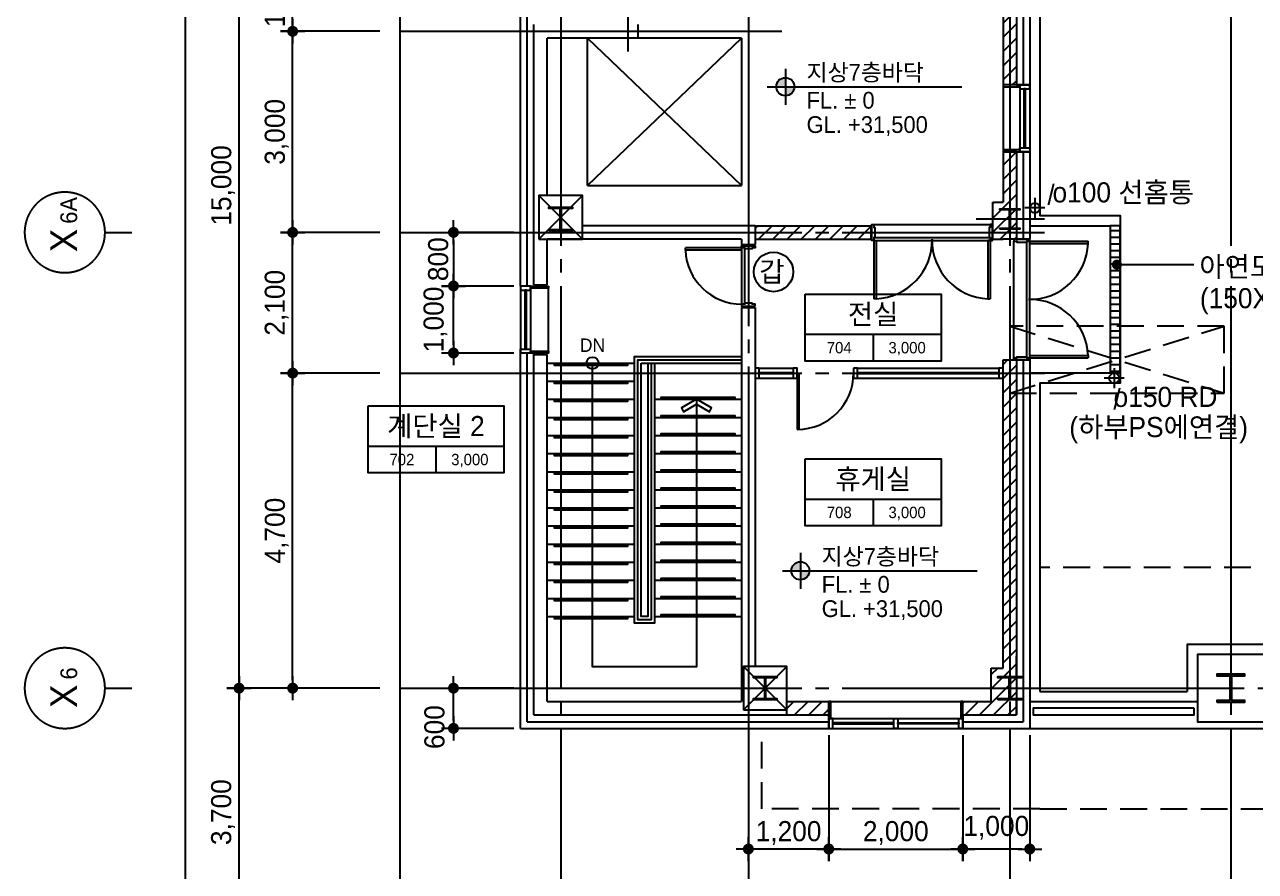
# Model space of a CAD drawing. Extents: x 14495256 to 14574135, y -1804798 to -1750552.
# Drawn here: x 14495256 to 14513622, y -1794283 to -1781649 of the extents above; entities that cross this region are included whole.
import ezdxf
from ezdxf.enums import TextEntityAlignment as Align

# ---------------------------------------------------------------- set-up
doc = ezdxf.new("R2010")
doc.units = 0
doc.header["$LTSCALE"] = 100
doc.header["$MEASUREMENT"] = 0
doc.header["$PDSIZE"] = -10
doc.linetypes.add('CEN', pattern=[66, 60, -2, 2, -2])
doc.linetypes.add('HIDD', pattern=[6, 4, -2])
doc.layers.get('0').update_dxf_attribs({"linetype": 'CONTINUOUS'})
doc.layers.get('Defpoints').update_dxf_attribs({"linetype": 'CONTINUOUS'})
for name, color, linetype in [('AXIS', 7, 'CEN'), ('CEN', 1, 'CEN'), ('COL', 2, 'CONTINUOUS'), ('col2', 3, 'CONTINUOUS'), ('DIM', 7, 'CONTINUOUS'), ('EL4', 6, 'CONTINUOUS'), ('HAT', 5, 'CONTINUOUS'), ('LEVEL-1', 4, 'CONTINUOUS'), ('ST', 3, 'CONTINUOUS'), ('TEXT', 2, 'CONTINUOUS'), ('TEXT1', 7, 'CONTINUOUS'), ('TITLE', 3, 'CONTINUOUS'), ('WALL', 2, 'CONTINUOUS'), ('WALL-1', 7, 'CONTINUOUS'), ('WALLBR', 3, 'CONTINUOUS'), ('WID', 4, 'CONTINUOUS'), ('WINE', 8, 'CONTINUOUS'), ('우수드레인', 8, 'CONTINUOUS'), ('지시선', 7, 'CONTINUOUS')]:
    doc.layers.add(name, color=color, linetype=linetype)
doc.styles.add('HY울를도M', font='HYWULM.TTF')
doc.styles.add('굴림', font='H2HDRM.TTF')
doc.styles.add('돋음', font='Dotum.ttf', dxfattribs={"height": 3})
doc.dimstyles.new('DIM100', dxfattribs={"dimtxt": 300, "dimasz": 120, "dimexe": 1, "dimexo": 100, "dimgap": 60, "dimtad": 1, "dimdec": 4, "dimzin": 0, "dimdsep": 46, "dimlunit": 6, "dimtxsty": '굴림', "dimblk": 'DOTT', "dimcen": 0.09, "dimadec": 0, "dimazin": 0, "dimtfac": 1, "dimtdec": 4, "dimtofl": 0, "dimtmove": 2, "dimatfit": 2, "dimldrblk": 'DOTT', "dimfxl": 1, "dimtolj": 1, "dimtzin": 0, "dimarcsym": 0})
doc.dimstyles.new('DIM50', dxfattribs={"dimscale": 50, "dimtxt": 3, "dimasz": 1.2, "dimexe": 1, "dimexo": 1, "dimgap": 0.6, "dimtad": 1, "dimdec": 4, "dimzin": 0, "dimdsep": 46, "dimlunit": 6, "dimtxsty": '굴림', "dimblk": 'DOTT', "dimcen": 0.09, "dimadec": 0, "dimazin": 0, "dimtfac": 1, "dimtdec": 4, "dimtofl": 0, "dimtmove": 2, "dimatfit": 2, "dimldrblk": 'DOTT', "dimfxl": 1, "dimtolj": 1, "dimtzin": 0, "dimarcsym": 0})
pattern_1 = [(45, (1315193.02, -3034316.96), (-106.0660172, 106.0660172), [])]

# ---------------------------------------------------------------- blocks, each defined once
blk = doc.blocks.new('DOTT')
for p, q in [((-1.5, 0), (1.5, 0)), ((0, 1.5), (0, -1.5))]:
    blk.add_line(p, q)
at = {"color": 6, "const_width": 0.68}
blk.add_lwpolyline([(-0.34, 0, 1), (0.34, 0, 1)], format="xyb", close=True, dxfattribs=at)
blk = doc.blocks.new('*D26')
at = {"layer": 'Defpoints', "color": 0, "lineweight": -3}
for p in [(14498456, -1791549), (14500856, -1791549), (14500856, -1795249)]:
    blk.add_point(p, dxfattribs=at)
at = {"layer": 'DIM', "color": 7, "lineweight": -2}
for p, q in [((14500556, -1791549), (14498356, -1791549)), ((14498456, -1795129), (14498456, -1791669)), ((14500556, -1795249), (14498356, -1795249))]:
    blk.add_line(p, q, dxfattribs=at)
at = {"layer": 'DIM', "color": 7, "lineweight": -2, "xscale": 120, "yscale": 120, "zscale": 120}
for p, rotation in [((14498456, -1791549), 90), ((14498456, -1795249), 270)]:
    blk.add_blockref('DOTT', p, dxfattribs=dict(at, rotation=rotation))
at = {"layer": 'DIM', "color": 3, "insert": (14498217, -1793399), "char_height": 300, "attachment_point": 5, "rotation": 90, "style": '굴림'}
blk.add_mtext('\\A1;3,700', dxfattribs=at)
blk = doc.blocks.new('*D36')
at = {"layer": 'Defpoints', "color": 0, "lineweight": -3}
for p in [(14498456, -1776549), (14500856, -1776549), (14500856, -1791549)]:
    blk.add_point(p, dxfattribs=at)
at = {"layer": 'DIM', "color": 7, "lineweight": -2}
for p, q in [((14500556, -1776549), (14498356, -1776549)), ((14498456, -1791429), (14498456, -1776669)), ((14500556, -1791549), (14498356, -1791549))]:
    blk.add_line(p, q, dxfattribs=at)
at = {"layer": 'DIM', "color": 7, "lineweight": -2, "xscale": 120, "yscale": 120, "zscale": 120}
for p, rotation in [((14498456, -1776549), 90), ((14498456, -1791549), 270)]:
    blk.add_blockref('DOTT', p, dxfattribs=dict(at, rotation=rotation))
at = {"layer": 'DIM', "color": 3, "insert": (14498218, -1784049), "char_height": 300, "attachment_point": 5, "rotation": 90, "style": '굴림'}
blk.add_mtext('\\A1;15,000', dxfattribs=at)
blk = doc.blocks.new('*D37')
at = {"layer": 'Defpoints', "color": 0, "lineweight": -3}
for p in [(14497656, -1761549), (14500856, -1761549), (14500856, -1795249)]:
    blk.add_point(p, dxfattribs=at)
at = {"layer": 'DIM', "color": 7, "lineweight": -2}
for p, q in [((14500556, -1761549), (14497556, -1761549)), ((14497656, -1795129), (14497656, -1761669)), ((14500556, -1795249), (14497556, -1795249))]:
    blk.add_line(p, q, dxfattribs=at)
at = {"layer": 'DIM', "color": 7, "lineweight": -2, "xscale": 120, "yscale": 120, "zscale": 120}
for p, rotation in [((14497656, -1761549), 90), ((14497656, -1795249), 270)]:
    blk.add_blockref('DOTT', p, dxfattribs=dict(at, rotation=rotation))
at = {"layer": 'DIM', "color": 3, "insert": (14497417, -1778399), "char_height": 300, "attachment_point": 5, "rotation": 90, "style": '굴림'}
blk.add_mtext('\\A1;33,700', dxfattribs=at)
blk = doc.blocks.new('*D54')
at = {"layer": 'Defpoints', "color": 0, "lineweight": -3}
for p in [(14499256, -1784749), (14500856, -1784749), (14500856, -1786849)]:
    blk.add_point(p, dxfattribs=at)
at = {"layer": 'DIM', "color": 7, "lineweight": -2}
for p, q in [((14500556, -1784749), (14499156, -1784749)), ((14499256, -1786729), (14499256, -1784869)), ((14500556, -1786849), (14499156, -1786849))]:
    blk.add_line(p, q, dxfattribs=at)
at = {"layer": 'DIM', "color": 7, "lineweight": -2, "xscale": 120, "yscale": 120, "zscale": 120}
for p, rotation in [((14499256, -1784749), 90), ((14499256, -1786849), 270)]:
    blk.add_blockref('DOTT', p, dxfattribs=dict(at, rotation=rotation))
at = {"layer": 'DIM', "color": 3, "insert": (14499017, -1785799), "char_height": 300, "attachment_point": 5, "rotation": 90, "style": '굴림'}
blk.add_mtext('\\A1;2,100', dxfattribs=at)
blk = doc.blocks.new('*D61')
at = {"layer": 'Defpoints', "color": 0, "lineweight": -3}
for p in [(14499256, -1780649), (14500856, -1780649), (14500856, -1781749)]:
    blk.add_point(p, dxfattribs=at)
at = {"layer": 'DIM', "color": 7, "lineweight": -2}
for p, q in [((14500556, -1780649), (14499156, -1780649)), ((14499256, -1781629), (14499256, -1780769)), ((14500556, -1781749), (14499156, -1781749))]:
    blk.add_line(p, q, dxfattribs=at)
at = {"layer": 'DIM', "color": 7, "lineweight": -2, "xscale": 120, "yscale": 120, "zscale": 120}
for p, rotation in [((14499256, -1780649), 90), ((14499256, -1781749), 270)]:
    blk.add_blockref('DOTT', p, dxfattribs=dict(at, rotation=rotation))
at = {"layer": 'DIM', "color": 3, "insert": (14499018, -1781199), "char_height": 300, "attachment_point": 5, "rotation": 90, "style": '굴림'}
blk.add_mtext('\\A1;1,100', dxfattribs=at)
blk = doc.blocks.new('*D63')
at = {"layer": 'Defpoints', "color": 0, "lineweight": -3}
for p in [(14499256, -1781749), (14500856, -1781749), (14500856, -1784749)]:
    blk.add_point(p, dxfattribs=at)
at = {"layer": 'DIM', "color": 7, "lineweight": -2}
for p, q in [((14500556, -1781749), (14499156, -1781749)), ((14499256, -1784629), (14499256, -1781869)), ((14500556, -1784749), (14499156, -1784749))]:
    blk.add_line(p, q, dxfattribs=at)
at = {"layer": 'DIM', "color": 7, "lineweight": -2, "xscale": 120, "yscale": 120, "zscale": 120}
for p, rotation in [((14499256, -1781749), 90), ((14499256, -1784749), 270)]:
    blk.add_blockref('DOTT', p, dxfattribs=dict(at, rotation=rotation))
at = {"layer": 'DIM', "color": 3, "insert": (14499017, -1783249), "char_height": 300, "attachment_point": 5, "rotation": 90, "style": '굴림'}
blk.add_mtext('\\A1;3,000', dxfattribs=at)
blk = doc.blocks.new('TT1')
at = {"layer": 'TEXT1'}
for p, q in [((-1013, -600), (1013, -600)), ((0, -600), (0, -1000))]:
    blk.add_line(p, q, dxfattribs=at)
blk.add_lwpolyline([(-1013, 0), (1013, 0), (1013, -1000), (-1013, -1000)], close=True, dxfattribs=at)
blk = doc.blocks.new('*D70')
at = {"layer": 'Defpoints', "color": 0, "lineweight": -3, "ltscale": 3}
for p in [(14502656, -1784749), (14501656, -1785549), (14502656, -1785549)]:
    blk.add_point(p, dxfattribs=at)
at = {"layer": 'DIM', "color": 7, "lineweight": -2, "ltscale": 3}
for p, q in [((14502556, -1784749), (14501655, -1784749)), ((14501656, -1784869), (14501656, -1785429)), ((14502556, -1785549), (14501655, -1785549))]:
    blk.add_line(p, q, dxfattribs=at)
at = {"layer": 'DIM', "color": 7, "lineweight": -2, "ltscale": 3, "xscale": 120, "yscale": 120, "zscale": 120}
for p, rotation in [((14501656, -1784749), 90), ((14501656, -1785549), 270)]:
    blk.add_blockref('DOTT', p, dxfattribs=dict(at, rotation=rotation))
at = {"layer": 'DIM', "color": 3, "ltscale": 3, "insert": (14501429, -1785149), "char_height": 300, "attachment_point": 5, "rotation": 90, "style": '굴림'}
blk.add_mtext('\\A1;800', dxfattribs=at)
blk = doc.blocks.new('*D71')
at = {"layer": 'Defpoints', "color": 0, "lineweight": -3, "ltscale": 3}
for p in [(14501656, -1785549), (14502656, -1785549), (14502656, -1786549)]:
    blk.add_point(p, dxfattribs=at)
at = {"layer": 'DIM', "color": 7, "lineweight": -2, "ltscale": 3}
for p, q in [((14502556, -1785549), (14501655, -1785549)), ((14501656, -1786429), (14501656, -1785669)), ((14502556, -1786549), (14501655, -1786549))]:
    blk.add_line(p, q, dxfattribs=at)
at = {"layer": 'DIM', "color": 7, "lineweight": -2, "ltscale": 3, "xscale": 120, "yscale": 120, "zscale": 120}
for p, rotation in [((14501656, -1785549), 90), ((14501656, -1786549), 270)]:
    blk.add_blockref('DOTT', p, dxfattribs=dict(at, rotation=rotation))
at = {"layer": 'DIM', "color": 3, "ltscale": 3, "insert": (14501387, -1786049), "char_height": 300, "attachment_point": 5, "rotation": 90, "style": '굴림'}
blk.add_mtext('\\A1;1,000', dxfattribs=at)
blk = doc.blocks.new('*D87')
at = {"layer": 'Defpoints', "color": 0, "lineweight": -3, "ltscale": 3}
for p in [(14501656, -1791549), (14502656, -1791549), (14502656, -1792149)]:
    blk.add_point(p, dxfattribs=at)
at = {"layer": 'DIM', "color": 7, "lineweight": -2, "ltscale": 3}
for p, q in [((14502556, -1791549), (14501655, -1791549)), ((14501656, -1792029), (14501656, -1791669)), ((14502556, -1792149), (14501655, -1792149))]:
    blk.add_line(p, q, dxfattribs=at)
at = {"layer": 'DIM', "color": 7, "lineweight": -2, "ltscale": 3, "xscale": 120, "yscale": 120, "zscale": 120}
for p, rotation in [((14501656, -1791549), 90), ((14501656, -1792149), 270)]:
    blk.add_blockref('DOTT', p, dxfattribs=dict(at, rotation=rotation))
at = {"layer": 'DIM', "color": 3, "ltscale": 3, "insert": (14501373, -1792130), "char_height": 300, "attachment_point": 5, "rotation": 90, "style": '굴림'}
blk.add_mtext('\\A1;600', dxfattribs=at)
blk = doc.blocks.new('BOMBOM_S')
at = {"color": 7}
blk.add_line((0, 0.4), (0, 0), dxfattribs=at)
blk.add_lwpolyline([(-0.6, 1, 1), (0.6, 1, 1), (-0.6, 1, 1)], format="xyb", dxfattribs=at)
at = {"color": 1, "style": '돋음'}
for tag, p, height in [('X', (-0.295, 0.816), 0.4), ('N', (0.129, 0.816), 0.25)]:
    blk.add_attdef(tag, p, '', height=height, dxfattribs=at)
blk = doc.blocks.new('*D117')
at = {"layer": 'Defpoints', "color": 0, "lineweight": -3, "ltscale": 3}
for p in [(14509256, -1792149), (14510256, -1792149), (14509256, -1793949)]:
    blk.add_point(p, dxfattribs=at)
at = {"layer": 'DIM', "color": 7, "lineweight": -2, "ltscale": 3}
for p, q in [((14509256, -1792249), (14509256, -1793950)), ((14510256, -1792249), (14510256, -1793950)), ((14510136, -1793949), (14509376, -1793949))]:
    blk.add_line(p, q, dxfattribs=at)
at = {"layer": 'DIM', "color": 7, "lineweight": -2, "ltscale": 3, "xscale": 120, "yscale": 120, "zscale": 120, "rotation": 180}
blk.add_blockref('DOTT', (14509256, -1793949), dxfattribs=at)
at = {"layer": 'DIM', "color": 7, "lineweight": -2, "ltscale": 3, "xscale": 120, "yscale": 120, "zscale": 120}
blk.add_blockref('DOTT', (14510256, -1793949), dxfattribs=at)
at = {"layer": 'DIM', "color": 3, "ltscale": 3, "insert": (14509756, -1793632), "char_height": 300, "attachment_point": 5, "style": '굴림'}
blk.add_mtext('\\A1;1,000', dxfattribs=at)
blk = doc.blocks.new('*D118')
at = {"layer": 'Defpoints', "color": 0, "lineweight": -3, "ltscale": 3}
for p in [(14507256, -1792149), (14509256, -1792149), (14509256, -1793949)]:
    blk.add_point(p, dxfattribs=at)
at = {"layer": 'DIM', "color": 7, "lineweight": -2, "ltscale": 3}
for p, q in [((14507256, -1792249), (14507256, -1793950)), ((14509256, -1792249), (14509256, -1793950)), ((14507376, -1793949), (14509136, -1793949))]:
    blk.add_line(p, q, dxfattribs=at)
at = {"layer": 'DIM', "color": 7, "lineweight": -2, "ltscale": 3, "xscale": 120, "yscale": 120, "zscale": 120, "rotation": 180}
blk.add_blockref('DOTT', (14507256, -1793949), dxfattribs=at)
at = {"layer": 'DIM', "color": 7, "lineweight": -2, "ltscale": 3, "xscale": 120, "yscale": 120, "zscale": 120}
blk.add_blockref('DOTT', (14509256, -1793949), dxfattribs=at)
at = {"layer": 'DIM', "color": 3, "ltscale": 3, "insert": (14508256, -1793710), "char_height": 300, "attachment_point": 5, "style": '굴림'}
blk.add_mtext('\\A1;2,000', dxfattribs=at)
blk = doc.blocks.new('*D119')
at = {"layer": 'Defpoints', "color": 0, "lineweight": -3, "ltscale": 3}
for p in [(14506056, -1792149), (14507256, -1792149), (14506056, -1793949)]:
    blk.add_point(p, dxfattribs=at)
at = {"layer": 'DIM', "color": 7, "lineweight": -2, "ltscale": 3}
for p, q in [((14506056, -1792249), (14506056, -1793950)), ((14507256, -1792249), (14507256, -1793950)), ((14507136, -1793949), (14506176, -1793949))]:
    blk.add_line(p, q, dxfattribs=at)
at = {"layer": 'DIM', "color": 7, "lineweight": -2, "ltscale": 3, "xscale": 120, "yscale": 120, "zscale": 120, "rotation": 180}
blk.add_blockref('DOTT', (14506056, -1793949), dxfattribs=at)
at = {"layer": 'DIM', "color": 7, "lineweight": -2, "ltscale": 3, "xscale": 120, "yscale": 120, "zscale": 120}
blk.add_blockref('DOTT', (14507256, -1793949), dxfattribs=at)
at = {"layer": 'DIM', "color": 3, "ltscale": 3, "insert": (14506656, -1793710), "char_height": 300, "attachment_point": 5, "style": '굴림'}
blk.add_mtext('\\A1;1,200', dxfattribs=at)
blk = doc.blocks.new('*D155')
at = {"layer": 'Defpoints', "color": 0, "lineweight": -3}
for p in [(14499256, -1786849), (14500856, -1786849), (14500856, -1791549)]:
    blk.add_point(p, dxfattribs=at)
at = {"layer": 'DIM', "color": 7, "lineweight": -2}
for p, q in [((14500556, -1786849), (14499156, -1786849)), ((14499256, -1791429), (14499256, -1786969)), ((14500556, -1791549), (14499156, -1791549))]:
    blk.add_line(p, q, dxfattribs=at)
at = {"layer": 'DIM', "color": 7, "lineweight": -2, "xscale": 120, "yscale": 120, "zscale": 120}
for p, rotation in [((14499256, -1786849), 90), ((14499256, -1791549), 270)]:
    blk.add_blockref('DOTT', p, dxfattribs=dict(at, rotation=rotation))
at = {"layer": 'DIM', "color": 3, "insert": (14499018, -1789199), "char_height": 300, "attachment_point": 5, "rotation": 90, "style": '굴림'}
blk.add_mtext('\\A1;4,700', dxfattribs=at)

msp = doc.modelspace()

# ---------------------------------------------------------------- hatches: boundary and pattern name
at = {"layer": 'HAT', "lineweight": -3, "ltscale": 200}
h = msp.add_hatch(dxfattribs=at)
h.set_pattern_fill('_USER,N', color=256, scale=150, angle=45, style=0, pattern_type=0)
h.set_pattern_definition(pattern_1)
h.paths.add_polyline_path([(14508256.21252, -1772249.19177), (14508256.21252, -1772049.19177), (14507856.21252, -1772049.19177), (14507856.21252, -1772249.19177)])
h.paths.add_polyline_path([(14510056.21252, -1778549.19177), (14509856.21252, -1778549.19177), (14509856.21252, -1782549.19177), (14510056.21252, -1782549.19177)])
h.paths.add_polyline_path([(14509856.21252, -1777549.19177), (14510056.21252, -1777549.19177), (14510056.21252, -1772049.19177), (14509256.21252, -1772049.19177), (14509256.21252, -1772249.19177), (14509856.21252, -1772249.19177), (14509856.21252, -1776299.19177), (14509706.21252, -1776299.19177), (14509706.21252, -1776799.19177), (14509856.21252, -1776799.19177)])
h = msp.add_hatch(dxfattribs=at)
h.set_pattern_fill('_USER,N', color=256, scale=150, angle=45, style=0, pattern_type=0)
h.set_pattern_definition(pattern_1)
h.paths.add_polyline_path([(14509856.21252, -1783549.19177), (14510056.21252, -1783549.19177), (14510056.21252, -1784849.19177), (14509706.21252, -1784849.19177), (14509706.21252, -1784299.19177), (14509856.21252, -1784299.19177), (14509856.21252, -1783519.19177)])
h = msp.add_hatch(dxfattribs=at)
h.set_pattern_fill('_USER,N', color=256, scale=150, angle=45, style=0, pattern_type=0)
h.set_pattern_definition(pattern_1)
h.paths.add_polyline_path([(14506156.21252, -1784649.19177), (14507886.21252, -1784649.19177), (14507886.21252, -1784849.19177), (14506156.21252, -1784849.19177)])
at = {"layer": 'HAT'}
h = msp.add_hatch(dxfattribs=at)
h.set_pattern_fill('_USER,N', color=256, scale=100, style=0, pattern_type=0)
h.set_pattern_definition([(0, (9425578.47, -1454919.11), (0, 100), [])])
h.paths.add_polyline_path([(14511606.21252, -1784649.19177), (14511456.21252, -1784649.19177), (14511456.21252, -1786849.19177), (14511606.21252, -1786849.19177)])
at = {"layer": 'HAT', "lineweight": -3, "ltscale": 200}
h = msp.add_hatch(dxfattribs=at)
h.set_pattern_fill('_USER,N', color=256, scale=150, angle=45, style=0, pattern_type=0)
h.set_pattern_definition(pattern_1)
h.paths.add_polyline_path([(14509856.21252, -1786649.19177), (14510056.21252, -1786649.19177), (14510056.21252, -1791949.19177), (14509256.21252, -1791949.19177), (14509256.21252, -1791749.19177), (14509681.21252, -1791749.19177), (14509681.21252, -1791249.19177), (14509856.21252, -1791249.19177)])
h = msp.add_hatch(dxfattribs=at)
h.set_pattern_fill('_USER,N', color=256, scale=150, angle=45, style=0, pattern_type=0)
h.set_pattern_definition(pattern_1)
h.paths.add_polyline_path([(14506631.21252, -1791749.19177), (14507256.21252, -1791749.19177), (14507256.21252, -1791949.19177), (14506631.21252, -1791949.19177)])
at = {"layer": 'LEVEL-1'}
h = msp.add_hatch(color=256, dxfattribs=at)
h.paths.add_polyline_path([(14506607.9153, -1782575.44435), (14506607.9153, -1782441.0457, 0.4142135624), (14506473.51665, -1782575.44435)])
h.paths.add_polyline_path([(14506607.9153, -1782575.44435), (14506607.9153, -1782709.84301, 0.4142135624), (14506742.31396, -1782575.44435)])
h = msp.add_hatch(color=256, dxfattribs=at)
h.paths.add_polyline_path([(14506832.9153, -1789797.55572), (14506832.9153, -1789663.15706, 0.4142135624), (14506698.51665, -1789797.55572)])
h.paths.add_polyline_path([(14506832.9153, -1789797.55572), (14506832.9153, -1789931.95437, 0.4142135624), (14506967.31396, -1789797.55572)])

# ---------------------------------------------------------------- linework, layer by layer
msp.add_lwpolyline([(14510255.59653, -1784649.19177), (14511456.21252, -1784649.19177), (14511456.21252, -1786849.19177), (14510255.59653, -1786849.19177)])
at = {"layer": 'CEN', "linetype": 'CEN'}
for p, q in [((14503256.21252, -1759149.19177), (14503256.21252, -1799049.19177)), ((14509956.21252, -1759149.19177), (14509956.21252, -1799049.19177)), ((14513256.21252, -1759149.19177), (14513256.21252, -1799049.19177)), ((14504256.21252, -1780149.19177), (14504256.21252, -1782049.19177)), ((14506056.21252, -1780149.19177), (14506056.21252, -1799049.19177)), ((14500856.21252, -1781749.19177), (14506556.21252, -1781749.19177)), ((14505956.21252, -1781849.19177), (14503656.21252, -1781849.19177)), ((14503656.21252, -1784049.19177), (14505956.21252, -1781849.19177)), ((14503656.21252, -1781849.19177), (14505956.21252, -1784049.19177)), ((14503656.21252, -1784049.19177), (14503656.21252, -1781849.19177)), ((14505956.21252, -1781849.19177), (14505956.21252, -1784049.19177)), ((14503656.21252, -1784049.19177), (14505956.21252, -1784049.19177)), ((14509456.21252, -1784549.19177), (14510473.34333, -1784549.19177)), ((14500856.21252, -1784749.19177), (14510473.34333, -1784749.19177)), ((14500856.21252, -1786849.19177), (14510473.34333, -1786849.19177)), ((14500856.21252, -1791549.19177), (14564856.21252, -1791549.19177))]:
    msp.add_line(p, q, dxfattribs=at)
at = {"layer": 'COL'}
for points in [[(14503581.21252, -1784649.19177), (14503581.21252, -1784199.19177), (14503056.21252, -1784199.19177)], [(14502856.21252, -1785529.19177), (14503056.21252, -1785529.19177)], [(14502856.21252, -1786569.19177), (14503056.21252, -1786569.19177)], [(14505956.21252, -1791949.19177), (14506631.21252, -1791949.19177), (14506631.21252, -1791224.19177), (14506156.21252, -1791224.19177)]]:
    msp.add_lwpolyline(points, dxfattribs=at)
at = {"layer": 'col2'}
for points in [[(14503081.21252, -1784724.19177), (14503081.21252, -1784705.19177), (14503250.21252, -1784705.19177), (14503250.21252, -1784393.19177), (14503081.21252, -1784393.19177), (14503081.21252, -1784374.19177), (14503431.21252, -1784374.19177), (14503431.21252, -1784393.19177), (14503262.21252, -1784393.19177), (14503262.21252, -1784705.19177), (14503431.21252, -1784705.19177), (14503431.21252, -1784724.19177)], [(14509806.21252, -1784699.19177), (14509806.21252, -1784684.19177), (14509951.21252, -1784684.19177), (14509951.21252, -1784414.19177), (14509806.21252, -1784414.19177), (14509806.21252, -1784399.19177), (14510106.21252, -1784399.19177), (14510106.21252, -1784414.19177), (14509961.21252, -1784414.19177), (14509961.21252, -1784684.19177), (14510106.21252, -1784684.19177), (14510106.21252, -1784699.19177)], [(14506131.21252, -1791724.19177), (14506131.21252, -1791705.19177), (14506300.21252, -1791705.19177), (14506300.21252, -1791393.19177), (14506131.21252, -1791393.19177), (14506131.21252, -1791374.19177), (14506481.21252, -1791374.19177), (14506481.21252, -1791393.19177), (14506312.21252, -1791393.19177), (14506312.21252, -1791705.19177), (14506481.21252, -1791705.19177), (14506481.21252, -1791724.19177)], [(14509781.21252, -1791724.19177), (14509781.21252, -1791705.19177), (14509950.21252, -1791705.19177), (14509950.21252, -1791393.19177), (14509781.21252, -1791393.19177), (14509781.21252, -1791374.19177), (14510131.21252, -1791374.19177), (14510131.21252, -1791393.19177), (14509962.21252, -1791393.19177), (14509962.21252, -1791705.19177), (14510131.21252, -1791705.19177), (14510131.21252, -1791724.19177)], [(14509781.21252, -1791724.19177), (14509781.21252, -1791705.19177), (14509950.21252, -1791705.19177), (14509950.21252, -1791393.19177), (14509781.21252, -1791393.19177), (14509781.21252, -1791374.19177), (14510131.21252, -1791374.19177), (14510131.21252, -1791393.19177), (14509962.21252, -1791393.19177), (14509962.21252, -1791705.19177), (14510131.21252, -1791705.19177), (14510131.21252, -1791724.19177)], [(14513052.71252, -1791763.19177), (14513052.71252, -1791728.19177), (14513246.21252, -1791728.19177), (14513246.21252, -1791370.19177), (14513052.71252, -1791370.19177), (14513052.71252, -1791335.19177), (14513459.71252, -1791335.19177), (14513459.71252, -1791370.19177), (14513266.21252, -1791370.19177), (14513266.21252, -1791728.19177), (14513459.71252, -1791728.19177), (14513459.71252, -1791763.19177)]]:
    msp.add_lwpolyline(points, close=True, dxfattribs=at)
at = {"layer": 'Defpoints'}
for p, q in [((14502931.21252, -1784849.19177), (14503581.21252, -1784199.19177)), ((14503581.21252, -1784849.19177), (14502931.21252, -1784199.19177)), ((14505981.21252, -1791874.19177), (14506631.21252, -1791224.19177)), ((14506631.21252, -1791874.19177), (14505981.21252, -1791224.19177))]:
    msp.add_line(p, q, dxfattribs=at)
at = {"layer": 'Defpoints', "color": 76}
msp.add_lwpolyline([(14500856.21252, -1799049.19177), (14564856.21252, -1799049.19177), (14564856.21252, -1759149.19177), (14500856.21252, -1759149.19177)], close=True, dxfattribs=at)
at = {"layer": 'Defpoints'}
for points in [[(14502931.21252, -1784849.19177), (14503581.21252, -1784849.19177), (14503581.21252, -1784199.19177), (14502931.21252, -1784199.19177)], [(14505981.21252, -1791874.19177), (14506631.21252, -1791874.19177), (14506631.21252, -1791224.19177), (14505981.21252, -1791224.19177)]]:
    msp.add_lwpolyline(points, close=True, dxfattribs=at)
at = {"layer": 'EL4'}
msp.add_line((14510406.21252, -1791599.19177), (14512606.21252, -1791599.19177), dxfattribs=at)
for points in [[(14510406.21252, -1778549.19177), (14510406.21252, -1784499.19177), (14511606.21252, -1784499.19177), (14511606.21252, -1786999.19177), (14510406.21252, -1786999.19177), (14510406.21252, -1791599.19177)], [(14513906.21252, -1791599.19177), (14513906.21252, -1790899.19177), (14512606.21252, -1790899.19177), (14512606.21252, -1791599.19177)]]:
    msp.add_lwpolyline(points, dxfattribs=at)
msp.add_lwpolyline([(14511456.21252, -1786849.19177), (14511606.21252, -1786849.19177), (14511606.21252, -1784649.19177), (14511456.21252, -1784649.19177)], close=True, dxfattribs=at)
at = {"layer": 'HAT', "linetype": 'HIDD'}
for p, q in [((14509956.21252, -1787149.19177), (14513156.21252, -1786149.19177)), ((14509956.21252, -1786149.19177), (14513156.21252, -1787149.19177))]:
    msp.add_line(p, q, dxfattribs=at)
msp.add_lwpolyline([(14509956.21252, -1787149.19177), (14513156.21252, -1787149.19177), (14513156.21252, -1786149.19177), (14509956.21252, -1786149.19177)], close=True, dxfattribs=at)
at = {"layer": 'LEVEL-1'}
for p, q in [((14506607.92247, -1782306.64704), (14506607.92247, -1782844.24166)), ((14506339.11799, -1782575.44435), (14509243.47307, -1782575.44435)), ((14506832.92247, -1789528.7584), (14506832.92247, -1790066.35303)), ((14506564.11799, -1789797.55572), (14509468.47307, -1789797.55572))]:
    msp.add_line(p, q, dxfattribs=at)
for centre in [(14506607.9153, -1782575.44435), (14506832.9153, -1789797.55572)]:
    msp.add_circle(centre, 134.39866, dxfattribs=at)
at = {"layer": 'ST', "color": 4}
for p, q in [((14503056.21252, -1786699.19177), (14504356.21252, -1786699.19177)), ((14504556.21252, -1786699.19177), (14505956.21252, -1786699.19177)), ((14503056.21252, -1786969.19177), (14504356.21252, -1786969.19177)), ((14503056.21252, -1787239.19177), (14504356.21252, -1787239.19177)), ((14504656.21252, -1787239.19177), (14505956.21252, -1787239.19177)), ((14503056.21252, -1787509.19177), (14504356.21252, -1787509.19177)), ((14504656.21252, -1787509.19177), (14505956.21252, -1787509.19177)), ((14503056.21252, -1787779.19177), (14504356.21252, -1787779.19177)), ((14504656.21252, -1787779.19177), (14505956.21252, -1787779.19177)), ((14503056.21252, -1788049.19177), (14504356.21252, -1788049.19177)), ((14504656.21252, -1788049.19177), (14505956.21252, -1788049.19177)), ((14503056.21252, -1788319.19177), (14504356.21252, -1788319.19177)), ((14504656.21252, -1788319.19177), (14505956.21252, -1788319.19177)), ((14503056.21252, -1788589.19177), (14504356.21252, -1788589.19177)), ((14504656.21252, -1788589.19177), (14505956.21252, -1788589.19177)), ((14503056.21252, -1788859.19177), (14504356.21252, -1788859.19177)), ((14504656.21252, -1788859.19177), (14505956.21252, -1788859.19177)), ((14503056.21252, -1789129.19177), (14504356.21252, -1789129.19177)), ((14504656.21252, -1789129.19177), (14505956.21252, -1789129.19177)), ((14503056.21252, -1789399.19177), (14504356.21252, -1789399.19177)), ((14504656.21252, -1789399.19177), (14505956.21252, -1789399.19177)), ((14503056.21252, -1789669.19177), (14504356.21252, -1789669.19177)), ((14504656.21252, -1789669.19177), (14505956.21252, -1789669.19177)), ((14503056.21252, -1789939.19177), (14504356.21252, -1789939.19177)), ((14504656.21252, -1789939.19177), (14505956.21252, -1789939.19177)), ((14503056.21252, -1790209.19177), (14504356.21252, -1790209.19177)), ((14504656.21252, -1790209.19177), (14505956.21252, -1790209.19177)), ((14503056.21252, -1790479.19177), (14504356.21252, -1790479.19177)), ((14504656.21252, -1790479.19177), (14505956.21252, -1790479.19177))]:
    msp.add_line(p, q, dxfattribs=at)
for points in [[(14504656.21252, -1786699.19177), (14504656.21252, -1790579.19177), (14504356.21252, -1790579.19177), (14504356.21252, -1786599.19177), (14505956.21252, -1786599.19177)], [(14505281.21252, -1787239.19177), (14505281.21252, -1791229.19177), (14503731.21252, -1791229.19177), (14503731.21252, -1786699.19177)], [(14504606.21252, -1786699.19177), (14504606.21252, -1790529.19177), (14504406.21252, -1790529.19177), (14504406.21252, -1786649.19177), (14505956.21252, -1786649.19177)], [(14504456.21252, -1786699.19177), (14504556.21252, -1786699.19177), (14504556.21252, -1790479.19177), (14504456.21252, -1790479.19177), (14504456.21252, -1786699.19177)]]:
    msp.add_lwpolyline(points, dxfattribs=at)
at = {"layer": 'ST', "color": 8}
for points in [[(14503156.21252, -1786699.19177), (14503156.21252, -1786729.19177), (14504256.21252, -1786729.19177), (14504256.21252, -1786699.19177)], [(14503156.21252, -1786969.19177), (14503156.21252, -1786999.19177), (14504256.21252, -1786999.19177), (14504256.21252, -1786969.19177)], [(14503156.21252, -1787239.19177), (14503156.21252, -1787269.19177), (14504256.21252, -1787269.19177), (14504256.21252, -1787239.19177)], [(14504756.21252, -1787239.19177), (14504756.21252, -1787209.19177), (14505856.21252, -1787209.19177), (14505856.21252, -1787239.19177)], [(14503156.21252, -1787509.19177), (14503156.21252, -1787539.19177), (14504256.21252, -1787539.19177), (14504256.21252, -1787509.19177)], [(14504756.21252, -1787509.19177), (14504756.21252, -1787479.19177), (14505856.21252, -1787479.19177), (14505856.21252, -1787509.19177)], [(14503156.21252, -1787779.19177), (14503156.21252, -1787809.19177), (14504256.21252, -1787809.19177), (14504256.21252, -1787779.19177)], [(14504756.21252, -1787779.19177), (14504756.21252, -1787749.19177), (14505856.21252, -1787749.19177), (14505856.21252, -1787779.19177)], [(14503156.21252, -1788049.19177), (14503156.21252, -1788079.19177), (14504256.21252, -1788079.19177), (14504256.21252, -1788049.19177)], [(14504756.21252, -1788049.19177), (14504756.21252, -1788019.19177), (14505856.21252, -1788019.19177), (14505856.21252, -1788049.19177)], [(14503156.21252, -1788319.19177), (14503156.21252, -1788349.19177), (14504256.21252, -1788349.19177), (14504256.21252, -1788319.19177)], [(14504756.21252, -1788319.19177), (14504756.21252, -1788289.19177), (14505856.21252, -1788289.19177), (14505856.21252, -1788319.19177)], [(14503156.21252, -1788589.19177), (14503156.21252, -1788619.19177), (14504256.21252, -1788619.19177), (14504256.21252, -1788589.19177)], [(14504756.21252, -1788589.19177), (14504756.21252, -1788559.19177), (14505856.21252, -1788559.19177), (14505856.21252, -1788589.19177)], [(14504756.21252, -1788859.19177), (14504756.21252, -1788829.19177), (14505856.21252, -1788829.19177), (14505856.21252, -1788859.19177)], [(14503156.21252, -1788859.19177), (14503156.21252, -1788889.19177), (14504256.21252, -1788889.19177), (14504256.21252, -1788859.19177)], [(14503156.21252, -1789129.19177), (14503156.21252, -1789159.19177), (14504256.21252, -1789159.19177), (14504256.21252, -1789129.19177)], [(14504756.21252, -1789129.19177), (14504756.21252, -1789099.19177), (14505856.21252, -1789099.19177), (14505856.21252, -1789129.19177)], [(14504756.21252, -1789399.19177), (14504756.21252, -1789369.19177), (14505856.21252, -1789369.19177), (14505856.21252, -1789399.19177)], [(14503156.21252, -1789399.19177), (14503156.21252, -1789429.19177), (14504256.21252, -1789429.19177), (14504256.21252, -1789399.19177)], [(14503156.21252, -1789669.19177), (14503156.21252, -1789699.19177), (14504256.21252, -1789699.19177), (14504256.21252, -1789669.19177)], [(14504756.21252, -1789669.19177), (14504756.21252, -1789639.19177), (14505856.21252, -1789639.19177), (14505856.21252, -1789669.19177)], [(14504756.21252, -1789939.19177), (14504756.21252, -1789909.19177), (14505856.21252, -1789909.19177), (14505856.21252, -1789939.19177)], [(14503156.21252, -1789939.19177), (14503156.21252, -1789969.19177), (14504256.21252, -1789969.19177), (14504256.21252, -1789939.19177)], [(14503156.21252, -1790209.19177), (14503156.21252, -1790239.19177), (14504256.21252, -1790239.19177), (14504256.21252, -1790209.19177)], [(14504756.21252, -1790209.19177), (14504756.21252, -1790179.19177), (14505856.21252, -1790179.19177), (14505856.21252, -1790209.19177)], [(14503156.21252, -1790479.19177), (14503156.21252, -1790509.19177), (14504256.21252, -1790509.19177), (14504256.21252, -1790479.19177)], [(14504756.21252, -1790479.19177), (14504756.21252, -1790449.19177), (14505856.21252, -1790449.19177), (14505856.21252, -1790479.19177)]]:
    msp.add_lwpolyline(points, dxfattribs=at)
at = {"layer": 'ST', "color": 4}
for points in [[(14505281.21252, -1787239.19177), (14505056.47893, -1787368.94177), (14505088.72893, -1787424.80041), (14505281.63608, -1787313.42541), (14505474.54324, -1787424.80041), (14505506.79324, -1787368.94177)], [(14512706.21252, -1791849.19177), (14510306.21252, -1791849.19177), (14510306.21252, -1791949.19177), (14512706.21252, -1791949.19177), (14512706.21252, -1791849.19177)]]:
    msp.add_lwpolyline(points, close=True, dxfattribs=at)
msp.add_circle((14503731.21252, -1786699.19177), 90, dxfattribs=at)
at = {"layer": 'TEXT1'}
msp.add_line((14511556.21252, -1785229.95868), (14512702.02394, -1785229.95868), dxfattribs=at)
at = {"layer": 'TEXT1', "const_width": 75}
msp.add_lwpolyline([(14511556.21252, -1785192.45868, -1), (14511556.21252, -1785267.45868, -1)], format="xyb", close=True, dxfattribs=at)
at = {"layer": 'WALL'}
for p, q in [((14502856.21252, -1785529.19177), (14502856.21252, -1781649.19177)), ((14504406.21252, -1781649.19177), (14504406.21252, -1781849.19177)), ((14504406.21252, -1781849.19177), (14503056.21252, -1781849.19177)), ((14503056.21252, -1784199.19177), (14503056.21252, -1781849.19177)), ((14506156.21252, -1784649.19177), (14503581.21252, -1784649.19177)), ((14506156.21252, -1784649.19177), (14506156.21252, -1784929.19177)), ((14506156.21252, -1784649.19177), (14506156.21252, -1784929.19177)), ((14503056.21252, -1785529.19177), (14503056.21252, -1784849.19177)), ((14505956.21252, -1784849.19177), (14503056.21252, -1784849.19177)), ((14505956.21252, -1784849.19177), (14505956.21252, -1784929.19177)), ((14505956.21252, -1784929.19177), (14506156.21252, -1784929.19177)), ((14505956.21252, -1785869.19177), (14505956.21252, -1791749.19177)), ((14505956.21252, -1785869.19177), (14506156.21252, -1785869.19177)), ((14506156.21252, -1785869.19177), (14506156.21252, -1791224.19177)), ((14502856.21252, -1791949.19177), (14502856.21252, -1786569.19177)), ((14503056.21252, -1791749.19177), (14503056.21252, -1786569.19177)), ((14503056.21252, -1791749.19177), (14505956.21252, -1791749.19177)), ((14503556.21252, -1791749.19177), (14505956.21252, -1791749.19177)), ((14502856.21252, -1791949.19177), (14505956.21252, -1791949.19177))]:
    msp.add_line(p, q, dxfattribs=at)
at = {"layer": 'WALL-1', "color": 4}
for p, q in [((14510156.21252, -1778549.19177), (14510156.21252, -1782549.19177)), ((14510256.21252, -1778549.19177), (14510256.21252, -1782549.19177)), ((14502656.21252, -1785549.19177), (14502656.21252, -1779549.19177)), ((14502756.21252, -1785549.19177), (14502756.21252, -1779549.19177)), ((14510056.21252, -1782549.19177), (14510256.21252, -1782549.19177)), ((14510056.21252, -1783549.19177), (14510256.21252, -1783549.19177)), ((14510156.21252, -1783549.19177), (14510156.21252, -1784849.19177)), ((14510256.21252, -1783549.19177), (14510256.21252, -1784849.19177)), ((14510056.21252, -1784849.19177), (14510256.21252, -1784849.19177)), ((14510056.21252, -1784849.19177), (14510256.21252, -1784849.19177)), ((14506001.21252, -1784994.19177), (14506001.21252, -1784979.19177)), ((14502656.21252, -1792149.19177), (14502656.21252, -1786549.19177)), ((14502756.21252, -1792049.19177), (14502756.21252, -1786549.19177)), ((14502856.21252, -1791949.19177), (14502856.21252, -1786549.19177)), ((14510056.21252, -1786649.19177), (14510256.21252, -1786649.19177)), ((14510056.21252, -1786649.19177), (14510256.21252, -1786649.19177)), ((14510156.21252, -1786649.19177), (14510156.21252, -1792049.19177)), ((14510256.21252, -1786649.19177), (14510256.21252, -1792149.19177)), ((14510056.21252, -1791393.19177), (14510056.21252, -1791705.19177)), ((14510056.21252, -1791724.19177), (14510056.21252, -1791949.19177)), ((14510256.21252, -1791749.19177), (14512756.21252, -1791749.19177)), ((14502856.21252, -1791949.19177), (14507256.21252, -1791949.19177)), ((14507256.21252, -1791949.19177), (14507256.21252, -1792149.19177)), ((14509256.21252, -1791949.19177), (14510056.21252, -1791949.19177)), ((14509256.21252, -1791949.19177), (14509256.21252, -1792149.19177)), ((14502756.21252, -1792049.19177), (14507256.21252, -1792049.19177)), ((14509256.21252, -1792049.19177), (14510156.21252, -1792049.19177)), ((14502656.21252, -1792149.19177), (14507256.21252, -1792149.19177)), ((14509256.21252, -1792149.19177), (14510256.21252, -1792149.19177))]:
    msp.add_line(p, q, dxfattribs=at)
at = {"layer": 'WALL-1', "color": 6, "linetype": 'HIDD'}
for points in [[(14532756.21252, -1789749.19178), (14510406.21252, -1789749.19177)], [(14510406.21252, -1793349.19177), (14506256.21252, -1793349.19177), (14506256.21252, -1792149.19177)], [(14510406.21252, -1793349.19177), (14542506.21252, -1793349.19177)]]:
    msp.add_lwpolyline(points, dxfattribs=at)
at = {"layer": 'WALL-1', "color": 4}
msp.add_lwpolyline([(14513756.21252, -1792049.19177), (14513756.21252, -1791049.19177), (14512756.21252, -1791049.19177), (14512756.21252, -1792049.19177)], close=True, dxfattribs=at)
at = {"layer": 'WALLBR'}
for p, q in [((14509856.21252, -1778549.19177), (14509856.21252, -1782549.19177)), ((14510056.21252, -1778549.19177), (14510056.21252, -1782549.19177)), ((14510056.21252, -1782549.19177), (14509856.21252, -1782549.19177)), ((14509856.21252, -1783549.19177), (14509856.21252, -1784299.19177)), ((14510056.21252, -1783549.19177), (14509856.21252, -1783549.19177)), ((14510056.21252, -1783549.19177), (14510056.21252, -1784399.19177)), ((14510056.21252, -1783549.19177), (14510056.21252, -1784399.19177)), ((14509706.21252, -1784299.19177), (14509856.21252, -1784299.19177)), ((14509706.21252, -1784849.19177), (14509706.21252, -1784299.19177)), ((14510056.21252, -1784414.19177), (14510056.21252, -1784684.19177)), ((14510056.21252, -1784414.19177), (14510056.21252, -1784684.19177)), ((14506156.21252, -1784649.19177), (14507886.21252, -1784649.19177)), ((14507886.21252, -1784849.19177), (14507886.21252, -1784649.19177)), ((14510056.21252, -1784699.19177), (14510056.21252, -1784849.19177)), ((14510056.21252, -1784699.19177), (14510056.21252, -1784849.19177)), ((14506156.21252, -1784849.19177), (14507886.21252, -1784849.19177)), ((14509706.21252, -1784849.19177), (14509856.21252, -1784849.19177)), ((14509856.21252, -1784849.19177), (14509856.82851, -1784849.19177)), ((14510055.59653, -1784849.19177), (14509856.21252, -1784849.19177)), ((14509856.21252, -1791249.19177), (14509856.21252, -1786649.19177)), ((14509856.21252, -1786649.19177), (14510056.21252, -1786649.19177)), ((14510056.21252, -1786649.19177), (14510056.21252, -1791374.19177)), ((14510056.21252, -1791374.19177), (14510056.21252, -1791069.18229)), ((14510056.21252, -1791069.19177), (14510056.21252, -1791374.19177)), ((14509681.21252, -1791249.19177), (14509856.21252, -1791249.19177)), ((14509681.21252, -1791749.19177), (14509681.21252, -1791249.19177)), ((14510056.21252, -1791393.19177), (14510056.21252, -1791705.19177)), ((14506631.21252, -1791749.19177), (14507256.21252, -1791749.19177)), ((14507256.21252, -1792149.19177), (14507256.21252, -1791749.19177)), ((14509256.21252, -1791749.19177), (14509681.21252, -1791749.19177)), ((14509256.21252, -1792149.19177), (14509256.21252, -1791749.19177)), ((14510056.21252, -1791949.19177), (14510056.21252, -1791724.19177)), ((14510056.21252, -1791724.19177), (14510056.21252, -1791949.19177)), ((14510056.21252, -1791949.19177), (14510056.21252, -1791724.19177)), ((14510056.21252, -1791724.19177), (14510056.21252, -1791949.19177)), ((14510056.21252, -1791724.19177), (14510056.21252, -1791949.19177)), ((14506631.21252, -1791949.19177), (14507256.21252, -1791949.19177)), ((14509256.21252, -1791949.19177), (14510056.21252, -1791949.19177))]:
    msp.add_line(p, q, dxfattribs=at)
at = {"layer": 'WID', "color": 8}
for p, q in [((14509856.21252, -1782549.19177), (14509856.21252, -1783549.19177)), ((14510106.21252, -1782549.19177), (14510106.21252, -1783549.19177)), ((14510256.21252, -1782549.19177), (14510256.21252, -1783549.19177)), ((14502656.21252, -1785549.19177), (14502656.21252, -1786549.19177)), ((14502806.21252, -1785549.19177), (14502806.21252, -1786549.19177)), ((14503076.21252, -1786519.19177), (14503076.21252, -1785549.19177))]:
    msp.add_line(p, q, dxfattribs=at)
at = {"layer": 'WID'}
for p, q in [((14506786.21252, -1786849.19177), (14506786.21252, -1787689.19177)), ((14506786.21252, -1786849.19177), (14506811.21252, -1786849.19177)), ((14506811.21252, -1786849.19177), (14506811.21252, -1787688.84449))]:
    msp.add_line(p, q, dxfattribs=at)
for points in [[(14510106.21252, -1782579.19177), (14510106.21252, -1782549.19177), (14509856.21252, -1782549.19177), (14509856.21252, -1782579.19177)], [(14510256.21252, -1782609.19177), (14510256.21252, -1782549.19177), (14510106.21252, -1782549.19177), (14510106.21252, -1782609.19177)], [(14510169.21252, -1782609.19177), (14510169.21252, -1783489.19177), (14510193.21252, -1783489.19177), (14510193.21252, -1782609.19177)], [(14510256.21252, -1783489.19177), (14510256.21252, -1783549.19177), (14510106.21252, -1783549.19177), (14510106.21252, -1783489.19177)], [(14510106.21252, -1783549.19177), (14510106.21252, -1783519.19177), (14509856.21252, -1783519.19177), (14509856.21252, -1783549.19177)], [(14502806.21252, -1785609.19177), (14502806.21252, -1785549.19177), (14502656.21252, -1785549.19177), (14502656.21252, -1785609.19177)], [(14502719.21252, -1785609.19177), (14502719.21252, -1786489.19177), (14502743.21252, -1786489.19177), (14502743.21252, -1785609.19177)], [(14503076.21252, -1785549.19177), (14503076.21252, -1785579.19177), (14502806.21252, -1785579.19177), (14502806.21252, -1785549.19177)], [(14502806.21252, -1786489.19177), (14502806.21252, -1786549.19177), (14502656.21252, -1786549.19177), (14502656.21252, -1786489.19177)], [(14503076.21252, -1786519.19177), (14503076.21252, -1786549.19177), (14502806.21252, -1786549.19177), (14502806.21252, -1786519.19177)], [(14506156.21252, -1786774.19177), (14506156.21252, -1786924.19177), (14506216.21252, -1786924.19177), (14506216.21252, -1786774.19177)], [(14506726.21252, -1786774.19177), (14506726.21252, -1786924.19177), (14506786.21252, -1786924.19177), (14506786.21252, -1786774.19177)], [(14507626.21252, -1786774.19177), (14507626.21252, -1786924.19177), (14507686.21252, -1786924.19177), (14507686.21252, -1786774.19177)], [(14509796.21252, -1786774.19177), (14509796.21252, -1786924.19177), (14509856.21252, -1786924.19177), (14509856.21252, -1786774.19177)], [(14507286.21252, -1791749.19177), (14507256.21252, -1791749.19177), (14507256.21252, -1791999.19177), (14507286.21252, -1791999.19177)], [(14509256.21252, -1791749.19177), (14509226.21252, -1791749.19177), (14509226.21252, -1791999.19177), (14509256.21252, -1791999.19177)], [(14507316.21252, -1791999.19177), (14507256.21252, -1791999.19177), (14507256.21252, -1792149.19177), (14507316.21252, -1792149.19177)], [(14507316.21252, -1792068.19177), (14507316.21252, -1792080.19177), (14508226.21252, -1792080.19096), (14508226.21252, -1792068.19096)], [(14508226.21252, -1791999.19177), (14508286.21252, -1791999.19177), (14508286.21252, -1792149.19177), (14508226.21252, -1792149.19177)], [(14509196.21252, -1792068.19177), (14509196.21252, -1792080.19177), (14508286.21252, -1792080.19096), (14508286.21252, -1792068.19096)], [(14509196.21252, -1791999.19177), (14509256.21252, -1791999.19177), (14509256.21252, -1792149.19177), (14509196.21252, -1792149.19177)]]:
    msp.add_lwpolyline(points, close=True, dxfattribs=at)
for points in [[(14507896.88294, -1784839.19177), (14507896.88294, -1784629.19177), (14507926.88294, -1784629.19177), (14507926.88294, -1784674.19177), (14507941.88294, -1784674.19177), (14507941.88294, -1784824.19177), (14507926.88294, -1784824.19177), (14507926.88294, -1784869.19177), (14507896.88294, -1784869.19177), (14507896.88294, -1784839.19177)], [(14509696.88294, -1784839.19177), (14509696.88294, -1784629.19177), (14509666.88294, -1784629.19177), (14509666.88294, -1784674.19177), (14509651.88294, -1784674.19177), (14509651.88294, -1784824.19177), (14509666.88294, -1784824.19177), (14509666.88294, -1784869.19177), (14509696.88294, -1784869.19177), (14509696.88294, -1784839.19177)], [(14506156.21252, -1784949.19177), (14506156.21252, -1784949.19177), (14506156.21252, -1784979.19177), (14506111.21252, -1784979.19177), (14506111.21252, -1784994.19177), (14506001.21252, -1784994.19177), (14506001.21252, -1784979.19177), (14505956.21252, -1784979.19177), (14505956.21252, -1784949.19177), (14506156.21252, -1784949.19177)], [(14507927.22759, -1784869.19177), (14507962.22759, -1784869.19177), (14507962.22759, -1785739.19177), (14507927.22759, -1785739.19177)], [(14507927.22759, -1784869.19177), (14507927.22759, -1785739.19177)], [(14509666.88294, -1784869.19177), (14509631.88294, -1784869.19177), (14509631.88294, -1785739.19177), (14509666.88294, -1785739.19177)], [(14509666.88294, -1784869.19177), (14509666.88294, -1785739.19177)], [(14510226.21252, -1784849.19177), (14510016.21252, -1784849.19177), (14510016.21252, -1784879.19177), (14510061.21252, -1784879.19177), (14510061.21252, -1784894.19177), (14510211.21252, -1784894.19177), (14510211.21252, -1784879.19177), (14510256.21252, -1784879.19177), (14510256.21252, -1784849.19177), (14510226.21252, -1784849.19177)], [(14510256.21252, -1784879.19177), (14510256.21252, -1784914.19177), (14511126.21252, -1784914.19177), (14511126.21252, -1784879.19177)], [(14510256.21252, -1784879.19177), (14511126.21252, -1784879.19177)], [(14505956.21252, -1784979.19177), (14505116.86434, -1784979.19177)], [(14505956.21252, -1784979.19177), (14505956.21252, -1785014.19177), (14505116.86434, -1785014.19177), (14505116.86434, -1784979.19177)], [(14505956.21252, -1784979.19177), (14505116.86434, -1784979.19177)], [(14505956.21252, -1784979.19177), (14505956.21252, -1785014.19177), (14505116.86434, -1785014.19177), (14505116.86434, -1784979.19177)], [(14506156.21252, -1785849.19177), (14506156.21252, -1785849.19177), (14506156.21252, -1785819.19177), (14506111.21252, -1785819.19177), (14506111.21252, -1785804.19177), (14506001.21252, -1785804.19177), (14506001.21252, -1785819.19177), (14505956.21252, -1785819.19177), (14505956.21252, -1785849.19177), (14506156.21252, -1785849.19177)], [(14510226.21252, -1786649.19177), (14510016.21252, -1786649.19177), (14510016.21252, -1786619.19177), (14510061.21252, -1786619.19177), (14510061.21252, -1786604.19177), (14510211.21252, -1786604.19177), (14510211.21252, -1786619.19177), (14510256.21252, -1786619.19177), (14510256.21252, -1786649.19177), (14510226.21252, -1786649.19177)], [(14510256.21252, -1786618.84713), (14510256.21252, -1786583.84713), (14511126.21252, -1786583.84713), (14511126.21252, -1786618.84713)], [(14510256.21252, -1786618.84713), (14511126.21252, -1786618.84713)], [(14506726.21252, -1786842.8317), (14506216.21252, -1786842.83392)], [(14506216.21252, -1786854.83392), (14506726.21252, -1786854.8317)], [(14509796.21252, -1786842.8317), (14507686.21252, -1786842.84315)], [(14507686.21252, -1786854.84315), (14509796.21252, -1786854.8317)]]:
    msp.add_lwpolyline(points, dxfattribs=at)
for centre, radius, start, end in [((14507925.98487, -1784868.71266), 871.23328, 272.384153876, 1.10794729), ((14509668.12566, -1784868.71266), 871.23328, 178.89205271, 267.615846124), ((14510255.7334, -1784877.94906), 871.23328, 268.892052711, 357.615846176), ((14505956.26857, -1784979.05235), 840.13942, 182.397135332, 269.996177015), ((14510255.7334, -1786620.08984), 871.23328, 2.384153877, 91.107947289), ((14506786.21252, -1786849.19177), 840, 270, 0)]:
    msp.add_arc(centre, radius, start, end, dxfattribs=at)
at = {"layer": 'WINE'}
for p, q in [((14507926.88294, -1784629.19177), (14509666.88294, -1784629.19177)), ((14507926.88294, -1784869.19177), (14509666.88294, -1784869.19177)), ((14507941.88294, -1784824.19177), (14509651.88294, -1784824.19177)), ((14510016.21252, -1786619.19177), (14510016.21252, -1784879.19177)), ((14510211.21252, -1786604.19177), (14510211.21252, -1784894.19177)), ((14510256.21252, -1786649.8622), (14510256.21252, -1784879.19177)), ((14506216.21252, -1786774.19177), (14506726.21252, -1786774.19177)), ((14507686.21252, -1786774.19177), (14509796.21252, -1786774.19177)), ((14506216.21252, -1786924.19177), (14506726.21252, -1786924.19177)), ((14507686.21252, -1786924.19177), (14509796.21252, -1786924.19177)), ((14507256.21252, -1791749.19177), (14509256.21252, -1791749.19177)), ((14507256.21252, -1791999.19177), (14509256.21252, -1791999.19177)), ((14507256.21252, -1792149.19177), (14509256.21252, -1792149.19177)), ((14510256.21252, -1792149.19177), (14542656.21252, -1792149.19177))]:
    msp.add_line(p, q, dxfattribs=at)
at = {"layer": 'WINE', "lineweight": -3, "ltscale": 200}
for p, q in [((14505956.21252, -1785014.19177), (14505956.21252, -1785819.19177)), ((14506001.21252, -1785804.19177), (14506001.21252, -1784994.19177))]:
    msp.add_line(p, q, dxfattribs=at)
at = {"layer": '우수드레인', "color": 1, "ltscale": 2}
for p, q in [((14510332.02394, -1784234.95868), (14510332.02394, -1784534.95868)), ((14510482.02394, -1784384.95868), (14510182.02394, -1784384.95868)), ((14511515.80459, -1786775.48985), (14511515.80459, -1787075.48985)), ((14511665.80459, -1786925.48985), (14511365.80459, -1786925.48985))]:
    msp.add_line(p, q, dxfattribs=at)
at = {"layer": '우수드레인', "color": 7, "ltscale": 2}
for centre in [(14510332.02394, -1784384.95868), (14511515.80459, -1786925.48985)]:
    msp.add_circle(centre, 75, dxfattribs=at)
at = {"layer": '지시선'}
msp.add_circle((14506431.87565, -1785339.234), 294.48376, dxfattribs=at)

# ---------------------------------------------------------------- block references
at = {"layer": 'AXIS', "xscale": 1000, "yscale": 1000, "zscale": 1000, "rotation": 90}
for p, values in [((14496856.21252, -1784749.19177), {'X': 'X', 'N': '6A'}), ((14496856.21252, -1791549.19177), {'X': 'X', 'N': '6'})]:
    msp.add_blockref('BOMBOM_S', p, dxfattribs=at).add_auto_attribs(values)
at = {"layer": 'TEXT1'}
for p in [(14507918.45823, -1785669.03868), (14501393.38947, -1787337.96614), (14507918.45823, -1788126.96614)]:
    msp.add_blockref('TT1', p, dxfattribs=at)

# ---------------------------------------------------------------- texts
at = {"layer": 'TEXT', "style": 'HY울를도M'}
for s, p in [('지상7층바닥', (14506925.03441, -1782486.82402)), ('FL. %%p 0', (14506925.03441, -1782903.02286)), ('GL. +31,500', (14506925.03441, -1783265.38471)), ('지상7층바닥', (14507150.03441, -1789708.93538)), ('FL. %%p 0', (14507150.03441, -1790125.13423)), ('GL. +31,500', (14507150.03441, -1790487.49608))]:
    msp.add_text(s, height=250, dxfattribs=at).set_placement(p)
at = {"layer": 'TEXT1', "style": 'HY울를도M'}
for s, p in [('/', (14510572.61276, -1784182.27719)), ('o100 선홈통', (14511650.61276, -1784145.27719)), ('/', (14511557.39341, -1787233.04145)), ('o150 RD', (14512280.39341, -1787203.04145))]:
    msp.add_text(s, height=300, dxfattribs=at).set_placement(p, align=Align.MIDDLE)
for s, p in [('갑', (14506218.41674, -1785485.51681)), ('아연도철제그레이팅', (14512786.63254, -1785411.71528)), ('(150X2,200)', (14512794.07158, -1785880.67648)), ('(하부PS에연결)', (14510845.07158, -1787803.67648))]:
    msp.add_text(s, height=300, dxfattribs=at).set_placement(p)
for s, p in [('전실', (14507918.45823, -1786119.82876)), ('계단실 2', (14501393.38947, -1787788.75622)), ('휴게실', (14507918.45823, -1788577.75622))]:
    msp.add_text(s, height=300, dxfattribs=at).set_placement(p, align=Align.CENTER)
at = {"layer": 'TEXT1', "color": 2, "style": 'HY울를도M'}
for s, p in [('704', (14507411.71028, -1786468.95868)), ('702', (14500886.64151, -1788137.88614)), ('708', (14507411.71028, -1788926.88614))]:
    msp.add_text(s, height=170, dxfattribs=at).set_placement(p, align=Align.MIDDLE_CENTER)
at = {"layer": 'TEXT1', "style": 'HY울를도M'}
for p in [(14508425.20619, -1786468.95868), (14501900.13743, -1788137.88614), (14508425.20619, -1788926.88614)]:
    msp.add_text('3,000', height=170, dxfattribs=at).set_placement(p, align=Align.MIDDLE_CENTER)
at = {"layer": 'TITLE', "color": 4, "style": 'HY울를도M'}
msp.add_text('DN', height=200, dxfattribs=at).set_placement((14503541.04821, -1786531.93014))

# ---------------------------------------------------------------- dimensions: what is measured, and where the dimension line sits
at = {"layer": 'DIM'}
for base, p1, p2, picture, middle in [((14497656.21252, -1761549.19177), (14500856.21252, -1795249.19177), (14500856.21252, -1761549.19177), '*D37', (14497417.17429, -1778399.19177)), ((14498456.21252, -1776549.19177), (14500856.21252, -1791549.19177), (14500856.21252, -1776549.19177), '*D36', (14498217.54421, -1784049.19177)), ((14499256.21252, -1780649.19177), (14500856.21252, -1781749.19177), (14500856.21252, -1780649.19177), '*D61', (14499017.54421, -1781199.19177)), ((14499256.21252, -1781749.19177), (14500856.21252, -1784749.19177), (14500856.21252, -1781749.19177), '*D63', (14499017.17429, -1783249.19177)), ((14499256.21252, -1784749.19177), (14500856.21252, -1786849.19177), (14500856.21252, -1784749.19177), '*D54', (14499017.17429, -1785799.19177)), ((14499256.21252, -1786849.19177), (14500856.21252, -1791549.19177), (14500856.21252, -1786849.19177), '*D155', (14499017.54421, -1789199.19177)), ((14498456.21252, -1791549.19177), (14500856.21252, -1795249.19177), (14500856.21252, -1791549.19177), '*D26', (14498217.17429, -1793399.19177))]:
    dim = msp.add_linear_dim(base=base, p1=p1, p2=p2, angle=90, dimstyle='DIM50', override={"dimscale": 100, "dimexo": 3}, dxfattribs=at)
    dim.commit()
    dim.dimension.update_dxf_attribs({"geometry": picture, "text_midpoint": middle})
at = {"layer": 'DIM', "ltscale": 3}
for base, p1, p2, angle, picture, middle in [((14501656.21252, -1785549.19177), (14502656.21252, -1784749.19177), (14502656.21252, -1785549.19177), 270, '*D70', (14501429.19649, -1785149.19177)), ((14501656.21252, -1785549.19177), (14502656.21252, -1786549.19177), (14502656.21252, -1785549.19177), 90, '*D71', (14501386.54421, -1786049.19177)), ((14506056.21252, -1793949.19177), (14507256.21252, -1792149.19177), (14506056.21252, -1792149.19177), 180, '*D119', (14506656.21252, -1793710.15355))]:
    dim = msp.add_linear_dim(base=base, p1=p1, p2=p2, angle=angle, dimstyle='DIM100', dxfattribs=at)
    dim.commit()
    dim.dimension.update_dxf_attribs({"geometry": picture, "text_midpoint": middle})
for base, p1, p2, angle, picture, middle in [((14501656.21252, -1791549.19177), (14502656.21252, -1792149.19177), (14502656.21252, -1791549.19177), 90, '*D87', (14501372.50411, -1792130.32499)), ((14509256.21252, -1793949.19177), (14510256.21252, -1792149.19177), (14509256.21252, -1792149.19177), 180, '*D117', (14509756.21252, -1793632.23789))]:
    dim = msp.add_linear_dim(base=base, p1=p1, p2=p2, angle=angle, dimstyle='DIM100', dxfattribs=at)
    dim.commit()
    dim.dimension.update_dxf_attribs({"geometry": picture, "text_midpoint": middle, "dimtype": 128})
dim = msp.add_linear_dim(base=(14509256.21252, -1793949.19177), p1=(14507256.21252, -1792149.19177), p2=(14509256.21252, -1792149.19177), dimstyle='DIM100', dxfattribs=at)
dim.commit()
dim.dimension.update_dxf_attribs({"geometry": '*D118', "text_midpoint": (14508256.21252, -1793710.15355)})

doc.saveas('drawing.dxf')
